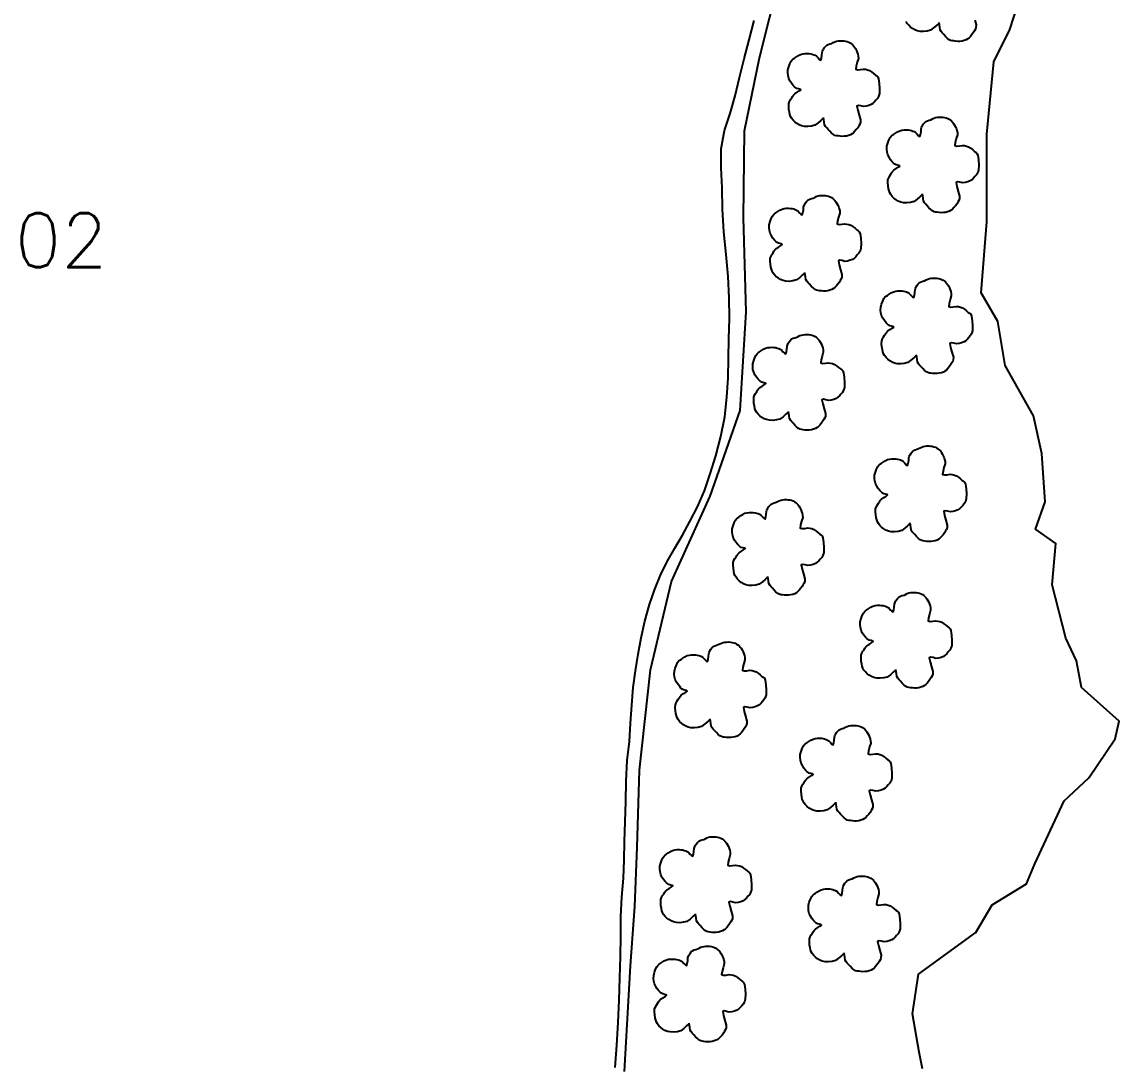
# Model space of a CAD drawing. Extents: x 744412 to 747562, y 7826855 to 7831310.
# Drawn here: x 746045.8 to 746442.3, y 7829322.8 to 7829699.2 of the extents above; entities that cross this region are included whole.
import ezdxf

# ---------------------------------------------------------------- set-up
doc = ezdxf.new("R2010")
doc.units = 0
doc.header["$MEASUREMENT"] = 0
doc.linetypes.add('CONTINUO', pattern=[0])
for name, color, linetype in [('0114001002', 1, 'Continuous'), ('0114001002002', 5, 'Continuous'), ('CÓRREGO', 5, 'Continuous'), ('TXT_NUMERO_TALHOES', 7, 'Continuous')]:
    doc.layers.add(name, color=color, linetype=linetype)
doc.layers.add('VEGETAÇÃO', color=3, linetype='Continuous', lineweight=25)
doc.styles.add('Simplex', font='simplex.shx')

msp = doc.modelspace()

# ---------------------------------------------------------------- linework, layer by layer
at = {"layer": '0114001002'}
msp.add_lwpolyline([(746263.59, 7829320.15), (746265.74, 7829358.31), (746267.3, 7829379.68), (746268.07, 7829401.1), (746268.93, 7829428.94), (746272.95, 7829465.21), (746280.51, 7829497.15), (746294.48, 7829527.93), (746305.4, 7829558.95), (746307.56, 7829594.56), (746306.52, 7829628.49), (746306.94, 7829659.86), (746312.36, 7829686.23), (746319.67, 7829715.5)], dxfattribs=at)
at = {"layer": '0114001002002'}
msp.add_lwpolyline([(746260.18, 7829321.51), (746260.76, 7829329.65), (746261.23, 7829337.81), (746261.65, 7829345.93), (746261.92, 7829353.91), (746262.12, 7829361.62), (746262.17, 7829369.02), (746262.19, 7829376.13), (746262.6, 7829383.14), (746263.15, 7829389.94), (746263.44, 7829396.5), (746263.59, 7829403.2), (746263.81, 7829410.27), (746264.07, 7829417.6), (746264.2, 7829425.04), (746264.52, 7829432.4), (746265.31, 7829439.35), (746265.75, 7829445.96), (746266.15, 7829452.49), (746266.65, 7829458.84), (746267.53, 7829464.87), (746268.45, 7829470.82), (746269.58, 7829476.8), (746270.92, 7829482.83), (746272.55, 7829488.8), (746274.49, 7829494.34), (746276.62, 7829499.41), (746279.01, 7829504.33), (746281.7, 7829509.21), (746284.48, 7829513.85), (746287.2, 7829518.75), (746289.96, 7829524.1), (746292.41, 7829529.89), (746294.5, 7829535.97), (746296.6, 7829542.49), (746298.41, 7829549.52), (746299.78, 7829556.63), (746300.56, 7829563.69), (746300.99, 7829570.73), (746301.12, 7829577.73), (746301.28, 7829584.81), (746301.45, 7829592.08), (746301.36, 7829599.59), (746301.02, 7829607.33), (746300.32, 7829615.24), (746299.5, 7829623.49), (746299.02, 7829631.62), (746298.85, 7829639.32), (746298.5, 7829646.53), (746298.53, 7829653.39), (746299.67, 7829659.98), (746301.77, 7829666.18), (746303.54, 7829672.52), (746305.1, 7829679.16), (746306.76, 7829685.95), (746308.65, 7829692.8), (746310.41, 7829699.74)], dxfattribs=at)
at = {"layer": 'CÓRREGO', "color": 5}
msp.add_lwpolyline([(746371.28, 7829321.12), (746370.02, 7829327.14), (746367.59, 7829340.98), (746369.77, 7829355.29), (746390.53, 7829370.36), (746396.47, 7829380.33), (746408.82, 7829387.88), (746411.83, 7829395.16), (746422.46, 7829417.85), (746431.32, 7829426.15), (746440.87, 7829440.26), (746442.3, 7829446.67), (746428.77, 7829458.83), (746426.95, 7829468.48), (746423.07, 7829476.6), (746418.09, 7829495.86), (746419.43, 7829510.85), (746412.12, 7829515.97), (746415.55, 7829525.86), (746414.45, 7829543.35), (746411.41, 7829556.93), (746401.1, 7829575.09), (746398.47, 7829591.04), (746392.49, 7829601.36), (746394.5, 7829627.02), (746394.56, 7829658.77), (746397.1, 7829684.79), (746402.86, 7829696.49), (746406.94, 7829709.24)], dxfattribs=at)
at = {"layer": 'VEGETAÇÃO', "color": 94, "linetype": 'CONTINUO'}
for points in [[(746377.15, 7829698.74), (746376.29, 7829697.96), (746375.28, 7829697.07), (746374.16, 7829696.24), (746372.89, 7829695.89), (746371.61, 7829695.75), (746370.37, 7829695.8), (746369.36, 7829696.02), (746368.47, 7829696.37), (746367.67, 7829696.85), (746366.92, 7829697.41), (746366.28, 7829698.05), (746365.75, 7829698.73), (746365.39, 7829699.38)], [(746390.13, 7829699.93), (746390.62, 7829698.19), (746390.58, 7829697.3), (746390.37, 7829696.63), (746390.03, 7829696.07), (746389.61, 7829695.35), (746389.13, 7829694.67), (746388.6, 7829694.04), (746388.11, 7829693.54), (746387.59, 7829693.12), (746387.01, 7829692.78), (746386.3, 7829692.52), (746385.54, 7829692.34), (746384.76, 7829692.23), (746383.99, 7829692.22), (746383.24, 7829692.27), (746382.53, 7829692.37), (746381.95, 7829692.43), (746381.4, 7829692.58), (746380.86, 7829692.84), (746380.2, 7829693.39), (746379.55, 7829694.04), (746378.94, 7829694.72), (746378.42, 7829695.26), (746377.99, 7829695.81), (746377.64, 7829696.42), (746377.5, 7829697.35), (746377.39, 7829698.25), (746377.24, 7829699)], [(746335.36, 7829664.45), (746334.5, 7829663.67), (746333.5, 7829662.78), (746332.38, 7829661.95), (746331.11, 7829661.6), (746329.82, 7829661.46), (746328.58, 7829661.51), (746327.58, 7829661.72), (746326.68, 7829662.08), (746325.88, 7829662.56), (746325.14, 7829663.12), (746324.5, 7829663.75), (746323.96, 7829664.44), (746323.6, 7829665.09), (746323.35, 7829665.8), (746323.17, 7829666.6), (746323, 7829667.66), (746322.92, 7829668.75), (746322.96, 7829669.79), (746323.22, 7829670.56), (746323.58, 7829671.22), (746323.99, 7829671.8), (746324.3, 7829672.33), (746324.65, 7829672.82), (746325.08, 7829673.29), (746325.92, 7829673.83), (746326.7, 7829674.34), (746327.27, 7829674.77), (746327.02, 7829674.95), (746326.51, 7829675.07), (746325.88, 7829675.21), (746325.43, 7829675.48), (746324.98, 7829675.85), (746324.51, 7829676.34), (746323.92, 7829677.08), (746323.36, 7829677.94), (746322.9, 7829678.88), (746322.65, 7829679.85), (746322.55, 7829680.87), (746322.6, 7829681.91), (746322.9, 7829683.05), (746323.3, 7829684.12), (746323.77, 7829685.05), (746324.12, 7829685.54), (746324.52, 7829685.89), (746324.99, 7829686.18), (746325.66, 7829686.67), (746326.42, 7829687.14), (746327.22, 7829687.54), (746328.01, 7829687.74), (746328.8, 7829687.84), (746329.56, 7829687.86), (746330.23, 7829687.82), (746330.85, 7829687.73), (746331.42, 7829687.59), (746331.93, 7829687.42), (746332.42, 7829687.2), (746332.9, 7829686.91), (746333.49, 7829686.26), (746334.05, 7829685.72), (746334.52, 7829685.46), (746334.76, 7829686.2), (746334.91, 7829687.2), (746335.01, 7829688.22), (746335.11, 7829688.67), (746335.24, 7829689.01), (746335.42, 7829689.33), (746335.75, 7829689.85), (746336.15, 7829690.38), (746336.63, 7829690.86), (746337.2, 7829691.13), (746337.81, 7829691.34), (746338.43, 7829691.52), (746339.01, 7829691.8), (746339.6, 7829692.07), (746340.19, 7829692.3), (746340.84, 7829692.42), (746341.51, 7829692.48), (746342.17, 7829692.48), (746342.82, 7829692.45), (746343.44, 7829692.36), (746344.04, 7829692.21), (746344.59, 7829692), (746345.1, 7829691.73), (746345.56, 7829691.41), (746345.97, 7829691.07), (746346.34, 7829690.66), (746346.69, 7829690.19), (746347.06, 7829689.6), (746347.39, 7829688.94), (746347.68, 7829688.24), (746347.91, 7829687.61), (746348.05, 7829686.91), (746348.07, 7829686.07), (746347.67, 7829684.69), (746347.31, 7829683.33), (746347.17, 7829682.2), (746347.87, 7829682), (746348.82, 7829682.07), (746349.88, 7829682.24), (746350.66, 7829682.16), (746351.4, 7829681.98), (746352.12, 7829681.7), (746352.88, 7829681.2), (746353.59, 7829680.62), (746354.23, 7829680.03), (746354.72, 7829679.76), (746355.11, 7829679.37), (746355.41, 7829678.69), (746355.64, 7829677.02), (746355.76, 7829675.15), (746355.72, 7829673.36), (746355.41, 7829672.35), (746354.96, 7829671.58), (746354.42, 7829670.98), (746353.91, 7829670.36), (746353.34, 7829669.83), (746352.68, 7829669.39), (746351.82, 7829669.05), (746350.89, 7829668.8), (746349.95, 7829668.66), (746348.95, 7829668.93), (746348.11, 7829669.08), (746347.56, 7829668.87), (746347.85, 7829667.39), (746348.34, 7829665.63), (746348.84, 7829663.9), (746348.8, 7829663.01), (746348.59, 7829662.34), (746348.25, 7829661.78), (746347.83, 7829661.06), (746347.34, 7829660.38), (746346.81, 7829659.75), (746346.33, 7829659.25), (746345.8, 7829658.83), (746345.23, 7829658.49), (746344.52, 7829658.23), (746343.76, 7829658.05), (746342.98, 7829657.94), (746342.21, 7829657.92), (746341.46, 7829657.97), (746340.75, 7829658.07), (746340.17, 7829658.14), (746339.62, 7829658.29), (746339.07, 7829658.55), (746338.42, 7829659.1), (746337.77, 7829659.75), (746337.16, 7829660.43), (746336.64, 7829660.97), (746336.2, 7829661.52), (746335.85, 7829662.13), (746335.71, 7829663.06), (746335.61, 7829663.96), (746335.45, 7829664.71)], [(746371.18, 7829636.87), (746370.32, 7829636.09), (746369.31, 7829635.19), (746368.19, 7829634.36), (746366.92, 7829634.02), (746365.64, 7829633.88), (746364.4, 7829633.92), (746363.39, 7829634.14), (746362.5, 7829634.5), (746361.7, 7829634.98), (746360.95, 7829635.54), (746360.31, 7829636.17), (746359.78, 7829636.86), (746359.42, 7829637.51), (746359.16, 7829638.22), (746358.99, 7829639.02), (746358.82, 7829640.07), (746358.74, 7829641.16), (746358.77, 7829642.2), (746359.04, 7829642.97), (746359.4, 7829643.64), (746359.81, 7829644.22), (746360.11, 7829644.75), (746360.46, 7829645.24), (746360.9, 7829645.71), (746361.73, 7829646.25), (746362.52, 7829646.76), (746363.08, 7829647.19), (746362.84, 7829647.36), (746362.33, 7829647.49), (746361.69, 7829647.63), (746361.25, 7829647.89), (746360.79, 7829648.26), (746360.32, 7829648.76), (746359.74, 7829649.5), (746359.18, 7829650.35), (746358.71, 7829651.3), (746358.46, 7829652.27), (746358.36, 7829653.28), (746358.42, 7829654.32), (746358.71, 7829655.46), (746359.12, 7829656.54), (746359.58, 7829657.47), (746359.94, 7829657.96), (746360.33, 7829658.31), (746360.8, 7829658.6), (746361.48, 7829659.09), (746362.23, 7829659.56), (746363.03, 7829659.96), (746363.83, 7829660.16), (746364.61, 7829660.26), (746365.37, 7829660.27), (746366.04, 7829660.24), (746366.66, 7829660.15), (746367.24, 7829660.01), (746367.75, 7829659.84), (746368.24, 7829659.62), (746368.72, 7829659.32), (746369.31, 7829658.68), (746369.86, 7829658.14), (746370.34, 7829657.88), (746370.57, 7829658.62), (746370.72, 7829659.61), (746370.82, 7829660.64), (746370.93, 7829661.09), (746371.05, 7829661.43), (746371.24, 7829661.74), (746371.56, 7829662.27), (746371.97, 7829662.8), (746372.45, 7829663.28), (746373.01, 7829663.55), (746373.62, 7829663.75), (746374.25, 7829663.94), (746374.83, 7829664.22), (746375.41, 7829664.49), (746376.01, 7829664.72), (746376.66, 7829664.84), (746377.32, 7829664.9), (746377.99, 7829664.9), (746378.63, 7829664.86), (746379.26, 7829664.78), (746379.86, 7829664.63), (746380.4, 7829664.42), (746380.91, 7829664.15), (746381.38, 7829663.83), (746381.78, 7829663.48), (746382.16, 7829663.08), (746382.51, 7829662.61), (746382.87, 7829662.02), (746383.21, 7829661.36), (746383.49, 7829660.66), (746383.72, 7829660.03), (746383.86, 7829659.33), (746383.88, 7829658.49), (746383.48, 7829657.11), (746383.12, 7829655.75), (746382.98, 7829654.62), (746383.69, 7829654.42), (746384.64, 7829654.49), (746385.69, 7829654.66), (746386.48, 7829654.57), (746387.22, 7829654.4), (746387.94, 7829654.12), (746388.69, 7829653.62), (746389.41, 7829653.04), (746390.05, 7829652.45), (746390.54, 7829652.18), (746390.93, 7829651.78), (746391.22, 7829651.11), (746391.46, 7829649.43), (746391.58, 7829647.57), (746391.54, 7829645.78), (746391.22, 7829644.77), (746390.77, 7829644), (746390.23, 7829643.4), (746389.73, 7829642.78), (746389.16, 7829642.25), (746388.5, 7829641.81), (746387.63, 7829641.47), (746386.7, 7829641.22), (746385.77, 7829641.08), (746384.77, 7829641.35), (746383.93, 7829641.49), (746383.37, 7829641.29), (746383.66, 7829639.81), (746384.16, 7829638.05), (746384.65, 7829636.31), (746384.61, 7829635.43), (746384.4, 7829634.75), (746384.06, 7829634.19), (746383.64, 7829633.48), (746383.16, 7829632.79), (746382.63, 7829632.17), (746382.14, 7829631.67), (746381.62, 7829631.25), (746381.04, 7829630.91), (746380.33, 7829630.65), (746379.58, 7829630.46), (746378.79, 7829630.36), (746378.02, 7829630.34), (746377.27, 7829630.39), (746376.56, 7829630.49), (746375.98, 7829630.56), (746375.43, 7829630.7), (746374.89, 7829630.97), (746374.24, 7829631.52), (746373.59, 7829632.16), (746372.97, 7829632.85), (746372.46, 7829633.38), (746372.02, 7829633.94), (746371.67, 7829634.55), (746371.53, 7829635.48), (746371.42, 7829636.38), (746371.27, 7829637.12)], [(746328.65, 7829608.54), (746327.79, 7829607.76), (746326.78, 7829606.87), (746325.66, 7829606.04), (746324.39, 7829605.69), (746323.11, 7829605.55), (746321.87, 7829605.6), (746320.86, 7829605.81), (746319.97, 7829606.17), (746319.17, 7829606.65), (746318.42, 7829607.21), (746317.78, 7829607.84), (746317.25, 7829608.53), (746316.89, 7829609.18), (746316.63, 7829609.89), (746316.46, 7829610.69), (746316.29, 7829611.75), (746316.21, 7829612.84), (746316.24, 7829613.88), (746316.51, 7829614.65), (746316.87, 7829615.31), (746317.28, 7829615.89), (746317.58, 7829616.42), (746317.93, 7829616.91), (746318.37, 7829617.38), (746319.2, 7829617.92), (746319.99, 7829618.43), (746320.55, 7829618.86), (746320.31, 7829619.04), (746319.8, 7829619.16), (746319.16, 7829619.3), (746318.72, 7829619.57), (746318.26, 7829619.94), (746317.79, 7829620.43), (746317.2, 7829621.17), (746316.65, 7829622.03), (746316.18, 7829622.97), (746315.93, 7829623.94), (746315.83, 7829624.96), (746315.89, 7829626), (746316.18, 7829627.14), (746316.59, 7829628.21), (746317.05, 7829629.14), (746317.41, 7829629.63), (746317.8, 7829629.98), (746318.27, 7829630.27), (746318.95, 7829630.76), (746319.7, 7829631.23), (746320.5, 7829631.63), (746321.3, 7829631.83), (746322.08, 7829631.93), (746322.84, 7829631.95), (746323.51, 7829631.91), (746324.13, 7829631.82), (746324.71, 7829631.68), (746325.22, 7829631.51), (746325.7, 7829631.29), (746326.19, 7829631), (746326.77, 7829630.35), (746327.33, 7829629.81), (746327.81, 7829629.55), (746328.04, 7829630.29), (746328.19, 7829631.29), (746328.29, 7829632.31), (746328.4, 7829632.76), (746328.52, 7829633.1), (746328.71, 7829633.42), (746329.03, 7829633.94), (746329.44, 7829634.47), (746329.92, 7829634.95), (746330.48, 7829635.22), (746331.09, 7829635.43), (746331.72, 7829635.61), (746332.3, 7829635.89), (746332.88, 7829636.16), (746333.48, 7829636.39), (746334.13, 7829636.51), (746334.79, 7829636.57), (746335.46, 7829636.57), (746336.1, 7829636.54), (746336.73, 7829636.45), (746337.33, 7829636.3), (746337.87, 7829636.09), (746338.38, 7829635.82), (746338.85, 7829635.5), (746339.25, 7829635.16), (746339.63, 7829634.75), (746339.98, 7829634.28), (746340.34, 7829633.69), (746340.68, 7829633.03), (746340.96, 7829632.33), (746341.19, 7829631.7), (746341.33, 7829631), (746341.35, 7829630.16), (746340.95, 7829628.78), (746340.59, 7829627.42), (746340.45, 7829626.29), (746341.16, 7829626.09), (746342.11, 7829626.16), (746343.16, 7829626.33), (746343.94, 7829626.25), (746344.69, 7829626.07), (746345.4, 7829625.79), (746346.16, 7829625.29), (746346.88, 7829624.71), (746347.52, 7829624.12), (746348.01, 7829623.85), (746348.4, 7829623.46), (746348.69, 7829622.78), (746348.93, 7829621.11), (746349.04, 7829619.24), (746349.01, 7829617.45), (746348.69, 7829616.44), (746348.24, 7829615.67), (746347.7, 7829615.07), (746347.2, 7829614.45), (746346.63, 7829613.92), (746345.97, 7829613.48), (746345.1, 7829613.14), (746344.17, 7829612.89), (746343.24, 7829612.75), (746342.24, 7829613.02), (746341.4, 7829613.17), (746340.84, 7829612.96), (746341.13, 7829611.48), (746341.63, 7829609.72), (746342.12, 7829607.99), (746342.08, 7829607.1), (746341.87, 7829606.43), (746341.53, 7829605.87), (746341.11, 7829605.15), (746340.63, 7829604.47), (746340.1, 7829603.84), (746339.61, 7829603.34), (746339.09, 7829602.92), (746338.51, 7829602.58), (746337.8, 7829602.32), (746337.04, 7829602.14), (746336.26, 7829602.03), (746335.49, 7829602.01), (746334.74, 7829602.06), (746334.03, 7829602.16), (746333.45, 7829602.23), (746332.9, 7829602.38), (746332.36, 7829602.64), (746331.7, 7829603.19), (746331.05, 7829603.84), (746330.44, 7829604.52), (746329.92, 7829605.06), (746329.49, 7829605.61), (746329.14, 7829606.22), (746329, 7829607.15), (746328.89, 7829608.05), (746328.74, 7829608.8)], [(746368.94, 7829578.72), (746368.08, 7829577.94), (746367.07, 7829577.05), (746365.95, 7829576.22), (746364.69, 7829575.87), (746363.4, 7829575.73), (746362.16, 7829575.78), (746361.15, 7829576), (746360.26, 7829576.35), (746359.46, 7829576.83), (746358.72, 7829577.39), (746358.07, 7829578.03), (746357.54, 7829578.71), (746357.18, 7829579.36), (746356.92, 7829580.07), (746356.75, 7829580.87), (746356.58, 7829581.93), (746356.5, 7829583.02), (746356.54, 7829584.06), (746356.8, 7829584.83), (746357.16, 7829585.49), (746357.57, 7829586.07), (746357.88, 7829586.6), (746358.23, 7829587.09), (746358.66, 7829587.56), (746359.5, 7829588.1), (746360.28, 7829588.61), (746360.84, 7829589.04), (746360.6, 7829589.22), (746360.09, 7829589.34), (746359.45, 7829589.48), (746359.01, 7829589.75), (746358.55, 7829590.12), (746358.08, 7829590.61), (746357.5, 7829591.35), (746356.94, 7829592.21), (746356.47, 7829593.15), (746356.22, 7829594.13), (746356.12, 7829595.14), (746356.18, 7829596.18), (746356.48, 7829597.32), (746356.88, 7829598.39), (746357.34, 7829599.32), (746357.7, 7829599.81), (746358.09, 7829600.16), (746358.57, 7829600.45), (746359.24, 7829600.94), (746359.99, 7829601.41), (746360.79, 7829601.81), (746361.59, 7829602.01), (746362.38, 7829602.11), (746363.13, 7829602.13), (746363.8, 7829602.09), (746364.43, 7829602), (746365, 7829601.86), (746365.51, 7829601.7), (746366, 7829601.47), (746366.48, 7829601.18), (746367.07, 7829600.53), (746367.62, 7829599.99), (746368.1, 7829599.73), (746368.34, 7829600.47), (746368.48, 7829601.47), (746368.59, 7829602.49), (746368.69, 7829602.94), (746368.82, 7829603.29), (746369, 7829603.6), (746369.32, 7829604.13), (746369.73, 7829604.65), (746370.21, 7829605.13), (746370.78, 7829605.4), (746371.38, 7829605.61), (746372.01, 7829605.79), (746372.59, 7829606.07), (746373.17, 7829606.34), (746373.77, 7829606.57), (746374.42, 7829606.69), (746375.08, 7829606.75), (746375.75, 7829606.75), (746376.39, 7829606.72), (746377.02, 7829606.63), (746377.62, 7829606.49), (746378.17, 7829606.27), (746378.67, 7829606), (746379.14, 7829605.68), (746379.55, 7829605.34), (746379.92, 7829604.94), (746380.27, 7829604.46), (746380.63, 7829603.87), (746380.97, 7829603.21), (746381.26, 7829602.51), (746381.48, 7829601.89), (746381.62, 7829601.18), (746381.64, 7829600.34), (746381.24, 7829598.96), (746380.88, 7829597.6), (746380.74, 7829596.47), (746381.45, 7829596.27), (746382.4, 7829596.34), (746383.45, 7829596.51), (746384.24, 7829596.43), (746384.98, 7829596.25), (746385.7, 7829595.98), (746386.46, 7829595.47), (746387.17, 7829594.89), (746387.81, 7829594.3), (746388.3, 7829594.03), (746388.69, 7829593.64), (746388.98, 7829592.96), (746389.22, 7829591.29), (746389.34, 7829589.43), (746389.3, 7829587.63), (746388.99, 7829586.62), (746388.54, 7829585.85), (746387.99, 7829585.25), (746387.49, 7829584.63), (746386.92, 7829584.1), (746386.26, 7829583.66), (746385.39, 7829583.32), (746384.47, 7829583.07), (746383.53, 7829582.93), (746382.53, 7829583.2), (746381.69, 7829583.35), (746381.13, 7829583.14), (746381.42, 7829581.66), (746381.92, 7829579.91), (746382.41, 7829578.17), (746382.37, 7829577.28), (746382.17, 7829576.61), (746381.83, 7829576.05), (746381.41, 7829575.33), (746380.92, 7829574.65), (746380.39, 7829574.02), (746379.9, 7829573.52), (746379.38, 7829573.1), (746378.81, 7829572.76), (746378.1, 7829572.5), (746377.34, 7829572.32), (746376.55, 7829572.21), (746375.78, 7829572.2), (746375.03, 7829572.25), (746374.32, 7829572.34), (746373.74, 7829572.41), (746373.2, 7829572.56), (746372.65, 7829572.82), (746372, 7829573.37), (746371.35, 7829574.02), (746370.73, 7829574.7), (746370.22, 7829575.24), (746369.78, 7829575.79), (746369.43, 7829576.4), (746369.29, 7829577.33), (746369.18, 7829578.23), (746369.03, 7829578.98)], [(746322.7, 7829558.31), (746321.84, 7829557.53), (746320.84, 7829556.64), (746319.72, 7829555.81), (746318.45, 7829555.46), (746317.16, 7829555.32), (746315.93, 7829555.37), (746314.92, 7829555.58), (746314.02, 7829555.94), (746313.22, 7829556.42), (746312.48, 7829556.98), (746311.84, 7829557.61), (746311.31, 7829558.3), (746310.95, 7829558.95), (746310.69, 7829559.66), (746310.52, 7829560.46), (746310.35, 7829561.52), (746310.27, 7829562.61), (746310.3, 7829563.65), (746310.57, 7829564.42), (746310.93, 7829565.08), (746311.34, 7829565.66), (746311.64, 7829566.19), (746311.99, 7829566.68), (746312.43, 7829567.15), (746313.26, 7829567.69), (746314.05, 7829568.2), (746314.61, 7829568.63), (746314.36, 7829568.81), (746313.86, 7829568.93), (746313.22, 7829569.07), (746312.77, 7829569.34), (746312.32, 7829569.71), (746311.85, 7829570.2), (746311.26, 7829570.94), (746310.71, 7829571.8), (746310.24, 7829572.74), (746309.99, 7829573.71), (746309.89, 7829574.73), (746309.95, 7829575.77), (746310.24, 7829576.91), (746310.65, 7829577.98), (746311.11, 7829578.91), (746311.46, 7829579.4), (746311.86, 7829579.75), (746312.33, 7829580.04), (746313.01, 7829580.53), (746313.76, 7829581), (746314.56, 7829581.4), (746315.35, 7829581.6), (746316.14, 7829581.7), (746316.9, 7829581.72), (746317.57, 7829581.68), (746318.19, 7829581.59), (746318.77, 7829581.45), (746319.28, 7829581.29), (746319.76, 7829581.06), (746320.24, 7829580.77), (746320.83, 7829580.12), (746321.39, 7829579.58), (746321.87, 7829579.32), (746322.1, 7829580.06), (746322.25, 7829581.06), (746322.35, 7829582.08), (746322.45, 7829582.53), (746322.58, 7829582.87), (746322.76, 7829583.19), (746323.09, 7829583.71), (746323.5, 7829584.24), (746323.97, 7829584.72), (746324.54, 7829584.99), (746325.15, 7829585.2), (746325.78, 7829585.38), (746326.35, 7829585.66), (746326.94, 7829585.93), (746327.54, 7829586.16), (746328.19, 7829586.28), (746328.85, 7829586.34), (746329.51, 7829586.34), (746330.16, 7829586.31), (746330.79, 7829586.22), (746331.38, 7829586.08), (746331.93, 7829585.86), (746332.44, 7829585.59), (746332.9, 7829585.27), (746333.31, 7829584.93), (746333.68, 7829584.52), (746334.03, 7829584.05), (746334.4, 7829583.46), (746334.74, 7829582.8), (746335.02, 7829582.1), (746335.25, 7829581.47), (746335.39, 7829580.77), (746335.41, 7829579.93), (746335.01, 7829578.55), (746334.65, 7829577.19), (746334.51, 7829576.06), (746335.21, 7829575.86), (746336.17, 7829575.93), (746337.22, 7829576.1), (746338, 7829576.02), (746338.75, 7829575.84), (746339.46, 7829575.56), (746340.22, 7829575.06), (746340.94, 7829574.48), (746341.58, 7829573.89), (746342.07, 7829573.62), (746342.46, 7829573.23), (746342.75, 7829572.55), (746342.99, 7829570.88), (746343.1, 7829569.01), (746343.07, 7829567.22), (746342.75, 7829566.21), (746342.3, 7829565.44), (746341.76, 7829564.84), (746341.26, 7829564.22), (746340.69, 7829563.69), (746340.02, 7829563.25), (746339.16, 7829562.91), (746338.23, 7829562.66), (746337.29, 7829562.52), (746336.29, 7829562.79), (746335.45, 7829562.94), (746334.9, 7829562.73), (746335.19, 7829561.25), (746335.69, 7829559.5), (746336.18, 7829557.76), (746336.14, 7829556.87), (746335.93, 7829556.2), (746335.59, 7829555.64), (746335.17, 7829554.92), (746334.68, 7829554.24), (746334.15, 7829553.61), (746333.67, 7829553.11), (746333.15, 7829552.69), (746332.57, 7829552.35), (746331.86, 7829552.09), (746331.1, 7829551.91), (746330.32, 7829551.8), (746329.55, 7829551.78), (746328.8, 7829551.83), (746328.09, 7829551.93), (746327.51, 7829552), (746326.96, 7829552.15), (746326.42, 7829552.41), (746325.76, 7829552.96), (746325.11, 7829553.61), (746324.5, 7829554.29), (746323.98, 7829554.83), (746323.54, 7829555.38), (746323.2, 7829555.99), (746323.06, 7829556.92), (746322.95, 7829557.82), (746322.8, 7829558.57)], [(746366.73, 7829518.06), (746365.87, 7829517.27), (746364.86, 7829516.38), (746363.74, 7829515.55), (746362.47, 7829515.2), (746361.19, 7829515.06), (746359.95, 7829515.11), (746358.94, 7829515.33), (746358.05, 7829515.69), (746357.25, 7829516.16), (746356.5, 7829516.73), (746355.86, 7829517.36), (746355.33, 7829518.05), (746354.97, 7829518.7), (746354.71, 7829519.41), (746354.54, 7829520.2), (746354.37, 7829521.26), (746354.29, 7829522.35), (746354.32, 7829523.39), (746354.59, 7829524.16), (746354.95, 7829524.82), (746355.36, 7829525.4), (746355.66, 7829525.93), (746356.01, 7829526.42), (746356.45, 7829526.89), (746357.28, 7829527.44), (746358.07, 7829527.94), (746358.63, 7829528.37), (746358.39, 7829528.55), (746357.88, 7829528.68), (746357.24, 7829528.82), (746356.8, 7829529.08), (746356.34, 7829529.45), (746355.87, 7829529.95), (746355.29, 7829530.68), (746354.73, 7829531.54), (746354.26, 7829532.49), (746354.01, 7829533.46), (746353.91, 7829534.47), (746353.97, 7829535.51), (746354.27, 7829536.65), (746354.67, 7829537.73), (746355.13, 7829538.66), (746355.49, 7829539.15), (746355.88, 7829539.5), (746356.35, 7829539.79), (746357.03, 7829540.28), (746357.78, 7829540.75), (746358.58, 7829541.15), (746359.38, 7829541.35), (746360.16, 7829541.44), (746360.92, 7829541.46), (746361.59, 7829541.43), (746362.21, 7829541.34), (746362.79, 7829541.19), (746363.3, 7829541.03), (746363.79, 7829540.81), (746364.27, 7829540.51), (746364.86, 7829539.87), (746365.41, 7829539.32), (746365.89, 7829539.06), (746366.12, 7829539.81), (746366.27, 7829540.8), (746366.37, 7829541.83), (746366.48, 7829542.28), (746366.6, 7829542.62), (746366.79, 7829542.93), (746367.11, 7829543.46), (746367.52, 7829543.99), (746368, 7829544.46), (746368.56, 7829544.73), (746369.17, 7829544.94), (746369.8, 7829545.13), (746370.38, 7829545.41), (746370.96, 7829545.68), (746371.56, 7829545.91), (746372.21, 7829546.03), (746372.87, 7829546.08), (746373.54, 7829546.09), (746374.18, 7829546.05), (746374.81, 7829545.96), (746375.41, 7829545.82), (746375.95, 7829545.61), (746376.46, 7829545.34), (746376.93, 7829545.02), (746377.33, 7829544.67), (746377.71, 7829544.27), (746378.06, 7829543.8), (746378.42, 7829543.2), (746378.76, 7829542.55), (746379.04, 7829541.85), (746379.27, 7829541.22), (746379.41, 7829540.51), (746379.43, 7829539.67), (746379.03, 7829538.3), (746378.67, 7829536.94), (746378.53, 7829535.81), (746379.24, 7829535.61), (746380.19, 7829535.68), (746381.24, 7829535.85), (746382.03, 7829535.76), (746382.77, 7829535.59), (746383.49, 7829535.31), (746384.24, 7829534.8), (746384.96, 7829534.23), (746385.6, 7829533.63), (746386.09, 7829533.36), (746386.48, 7829532.97), (746386.77, 7829532.3), (746387.01, 7829530.62), (746387.13, 7829528.76), (746387.09, 7829526.97), (746386.77, 7829525.95), (746386.32, 7829525.18), (746385.78, 7829524.58), (746385.28, 7829523.96), (746384.71, 7829523.43), (746384.05, 7829523), (746383.18, 7829522.65), (746382.26, 7829522.41), (746381.32, 7829522.27), (746380.32, 7829522.53), (746379.48, 7829522.68), (746378.92, 7829522.48), (746379.21, 7829521), (746379.71, 7829519.24), (746380.2, 7829517.5), (746380.16, 7829516.61), (746379.95, 7829515.94), (746379.61, 7829515.38), (746379.2, 7829514.66), (746378.71, 7829513.98), (746378.18, 7829513.36), (746377.69, 7829512.86), (746377.17, 7829512.44), (746376.59, 7829512.1), (746375.88, 7829511.83), (746375.13, 7829511.65), (746374.34, 7829511.54), (746373.57, 7829511.53), (746372.82, 7829511.58), (746372.11, 7829511.68), (746371.53, 7829511.75), (746370.99, 7829511.89), (746370.44, 7829512.15), (746369.79, 7829512.7), (746369.14, 7829513.35), (746368.52, 7829514.04), (746368.01, 7829514.57), (746367.57, 7829515.12), (746367.22, 7829515.74), (746367.08, 7829516.67), (746366.97, 7829517.57), (746366.82, 7829518.31)], [(746315.24, 7829498.67), (746314.38, 7829497.89), (746313.38, 7829497), (746312.26, 7829496.17), (746310.99, 7829495.82), (746309.7, 7829495.68), (746308.47, 7829495.73), (746307.46, 7829495.95), (746306.56, 7829496.31), (746305.76, 7829496.78), (746305.02, 7829497.34), (746304.38, 7829497.98), (746303.85, 7829498.66), (746303.48, 7829499.32), (746303.23, 7829500.03), (746303.05, 7829500.82), (746302.89, 7829501.88), (746302.81, 7829502.97), (746302.84, 7829504.01), (746303.1, 7829504.78), (746303.46, 7829505.44), (746303.87, 7829506.02), (746304.18, 7829506.55), (746304.53, 7829507.04), (746304.96, 7829507.51), (746305.8, 7829508.06), (746306.59, 7829508.56), (746307.15, 7829508.99), (746306.9, 7829509.17), (746306.4, 7829509.3), (746305.76, 7829509.43), (746305.31, 7829509.7), (746304.86, 7829510.07), (746304.39, 7829510.57), (746303.8, 7829511.3), (746303.24, 7829512.16), (746302.78, 7829513.1), (746302.53, 7829514.08), (746302.43, 7829515.09), (746302.49, 7829516.13), (746302.78, 7829517.27), (746303.19, 7829518.35), (746303.65, 7829519.28), (746304, 7829519.77), (746304.4, 7829520.11), (746304.87, 7829520.41), (746305.55, 7829520.9), (746306.3, 7829521.37), (746307.1, 7829521.77), (746307.89, 7829521.96), (746308.68, 7829522.06), (746309.44, 7829522.08), (746310.11, 7829522.05), (746310.73, 7829521.96), (746311.31, 7829521.81), (746311.82, 7829521.65), (746312.3, 7829521.42), (746312.78, 7829521.13), (746313.37, 7829520.49), (746313.93, 7829519.94), (746314.4, 7829519.68), (746314.64, 7829520.43), (746314.79, 7829521.42), (746314.89, 7829522.45), (746314.99, 7829522.89), (746315.12, 7829523.24), (746315.3, 7829523.55), (746315.63, 7829524.08), (746316.03, 7829524.6), (746316.51, 7829525.08), (746317.08, 7829525.35), (746317.69, 7829525.56), (746318.32, 7829525.74), (746318.89, 7829526.03), (746319.48, 7829526.29), (746320.07, 7829526.52), (746320.72, 7829526.64), (746321.39, 7829526.7), (746322.05, 7829526.7), (746322.7, 7829526.67), (746323.33, 7829526.58), (746323.92, 7829526.44), (746324.47, 7829526.22), (746324.98, 7829525.95), (746325.44, 7829525.63), (746325.85, 7829525.29), (746326.22, 7829524.89), (746326.57, 7829524.42), (746326.94, 7829523.82), (746327.27, 7829523.16), (746327.56, 7829522.46), (746327.79, 7829521.84), (746327.93, 7829521.13), (746327.95, 7829520.29), (746327.55, 7829518.91), (746327.19, 7829517.56), (746327.05, 7829516.42), (746327.75, 7829516.23), (746328.71, 7829516.3), (746329.76, 7829516.47), (746330.54, 7829516.38), (746331.28, 7829516.21), (746332, 7829515.93), (746332.76, 7829515.42), (746333.47, 7829514.85), (746334.11, 7829514.25), (746334.61, 7829513.98), (746334.99, 7829513.59), (746335.29, 7829512.91), (746335.53, 7829511.24), (746335.64, 7829509.38), (746335.6, 7829507.59), (746335.29, 7829506.57), (746334.84, 7829505.8), (746334.3, 7829505.2), (746333.8, 7829504.58), (746333.22, 7829504.05), (746332.56, 7829503.61), (746331.7, 7829503.27), (746330.77, 7829503.03), (746329.83, 7829502.88), (746328.83, 7829503.15), (746327.99, 7829503.3), (746327.44, 7829503.09), (746327.73, 7829501.62), (746328.22, 7829499.86), (746328.72, 7829498.12), (746328.68, 7829497.23), (746328.47, 7829496.56), (746328.13, 7829496), (746327.71, 7829495.28), (746327.22, 7829494.6), (746326.69, 7829493.98), (746326.21, 7829493.47), (746325.69, 7829493.05), (746325.11, 7829492.71), (746324.4, 7829492.45), (746323.64, 7829492.27), (746322.86, 7829492.16), (746322.09, 7829492.15), (746321.34, 7829492.2), (746320.63, 7829492.3), (746320.05, 7829492.36), (746319.5, 7829492.51), (746318.96, 7829492.77), (746318.3, 7829493.32), (746317.65, 7829493.97), (746317.04, 7829494.65), (746316.52, 7829495.19), (746316.08, 7829495.74), (746315.73, 7829496.35), (746315.6, 7829497.29), (746315.49, 7829498.19), (746315.33, 7829498.93)], [(746361.5, 7829465.13), (746360.64, 7829464.34), (746359.64, 7829463.45), (746358.52, 7829462.62), (746357.25, 7829462.27), (746355.96, 7829462.14), (746354.73, 7829462.18), (746353.72, 7829462.4), (746352.82, 7829462.76), (746352.02, 7829463.23), (746351.28, 7829463.8), (746350.64, 7829464.43), (746350.11, 7829465.12), (746349.75, 7829465.77), (746349.49, 7829466.48), (746349.32, 7829467.28), (746349.15, 7829468.33), (746349.07, 7829469.42), (746349.1, 7829470.46), (746349.37, 7829471.23), (746349.73, 7829471.9), (746350.14, 7829472.48), (746350.44, 7829473.01), (746350.79, 7829473.49), (746351.23, 7829473.96), (746352.06, 7829474.51), (746352.85, 7829475.02), (746353.41, 7829475.45), (746353.16, 7829475.62), (746352.66, 7829475.75), (746352.02, 7829475.89), (746351.57, 7829476.15), (746351.12, 7829476.52), (746350.65, 7829477.02), (746350.06, 7829477.76), (746349.51, 7829478.61), (746349.04, 7829479.56), (746348.79, 7829480.53), (746348.69, 7829481.54), (746348.75, 7829482.58), (746349.04, 7829483.72), (746349.45, 7829484.8), (746349.91, 7829485.73), (746350.26, 7829486.22), (746350.66, 7829486.57), (746351.13, 7829486.86), (746351.81, 7829487.35), (746352.56, 7829487.82), (746353.36, 7829488.22), (746354.15, 7829488.42), (746354.94, 7829488.52), (746355.7, 7829488.53), (746356.37, 7829488.5), (746356.99, 7829488.41), (746357.57, 7829488.27), (746358.08, 7829488.1), (746358.56, 7829487.88), (746359.04, 7829487.58), (746359.63, 7829486.94), (746360.19, 7829486.4), (746360.67, 7829486.14), (746360.9, 7829486.88), (746361.05, 7829487.87), (746361.15, 7829488.9), (746361.25, 7829489.35), (746361.38, 7829489.69), (746361.56, 7829490), (746361.89, 7829490.53), (746362.3, 7829491.06), (746362.77, 7829491.54), (746363.34, 7829491.8), (746363.95, 7829492.01), (746364.58, 7829492.2), (746365.15, 7829492.48), (746365.74, 7829492.75), (746366.34, 7829492.98), (746366.99, 7829493.1), (746367.65, 7829493.16), (746368.31, 7829493.16), (746368.96, 7829493.12), (746369.59, 7829493.04), (746370.18, 7829492.89), (746370.73, 7829492.68), (746371.24, 7829492.41), (746371.7, 7829492.09), (746372.11, 7829491.74), (746372.48, 7829491.34), (746372.83, 7829490.87), (746373.2, 7829490.27), (746373.54, 7829489.62), (746373.82, 7829488.92), (746374.05, 7829488.29), (746374.19, 7829487.59), (746374.21, 7829486.75), (746373.81, 7829485.37), (746373.45, 7829484.01), (746373.31, 7829482.88), (746374.01, 7829482.68), (746374.97, 7829482.75), (746376.02, 7829482.92), (746376.8, 7829482.83), (746377.55, 7829482.66), (746378.26, 7829482.38), (746379.02, 7829481.88), (746379.74, 7829481.3), (746380.38, 7829480.71), (746380.87, 7829480.44), (746381.26, 7829480.04), (746381.55, 7829479.37), (746381.79, 7829477.69), (746381.9, 7829475.83), (746381.87, 7829474.04), (746381.55, 7829473.02), (746381.1, 7829472.26), (746380.56, 7829471.66), (746380.06, 7829471.03), (746379.49, 7829470.5), (746378.82, 7829470.07), (746377.96, 7829469.72), (746377.03, 7829469.48), (746376.09, 7829469.34), (746375.09, 7829469.61), (746374.25, 7829469.75), (746373.7, 7829469.55), (746373.99, 7829468.07), (746374.49, 7829466.31), (746374.98, 7829464.57), (746374.94, 7829463.69), (746374.73, 7829463.01), (746374.39, 7829462.45), (746373.97, 7829461.74), (746373.48, 7829461.05), (746372.95, 7829460.43), (746372.47, 7829459.93), (746371.95, 7829459.51), (746371.37, 7829459.17), (746370.66, 7829458.91), (746369.9, 7829458.72), (746369.12, 7829458.62), (746368.35, 7829458.6), (746367.6, 7829458.65), (746366.89, 7829458.75), (746366.31, 7829458.82), (746365.76, 7829458.96), (746365.22, 7829459.23), (746364.56, 7829459.78), (746363.91, 7829460.42), (746363.3, 7829461.11), (746362.78, 7829461.64), (746362.34, 7829462.2), (746362, 7829462.81), (746361.86, 7829463.74), (746361.75, 7829464.64), (746361.6, 7829465.38)], [(746294.35, 7829447.24), (746293.49, 7829446.45), (746292.49, 7829445.56), (746291.37, 7829444.73), (746290.1, 7829444.38), (746288.81, 7829444.24), (746287.57, 7829444.29), (746286.57, 7829444.51), (746285.67, 7829444.87), (746284.87, 7829445.34), (746284.13, 7829445.91), (746283.48, 7829446.54), (746282.95, 7829447.23), (746282.59, 7829447.88), (746282.33, 7829448.59), (746282.16, 7829449.39), (746281.99, 7829450.44), (746281.91, 7829451.53), (746281.95, 7829452.57), (746282.21, 7829453.34), (746282.57, 7829454), (746282.98, 7829454.59), (746283.29, 7829455.11), (746283.64, 7829455.6), (746284.07, 7829456.07), (746284.91, 7829456.62), (746285.69, 7829457.13), (746286.25, 7829457.55), (746286.01, 7829457.73), (746285.5, 7829457.86), (746284.87, 7829458), (746284.42, 7829458.26), (746283.97, 7829458.63), (746283.5, 7829459.13), (746282.91, 7829459.86), (746282.35, 7829460.72), (746281.88, 7829461.67), (746281.63, 7829462.64), (746281.54, 7829463.65), (746281.59, 7829464.69), (746281.89, 7829465.83), (746282.29, 7829466.91), (746282.76, 7829467.84), (746283.11, 7829468.33), (746283.51, 7829468.68), (746283.98, 7829468.97), (746284.65, 7829469.46), (746285.41, 7829469.93), (746286.21, 7829470.33), (746287, 7829470.53), (746287.79, 7829470.63), (746288.54, 7829470.64), (746289.22, 7829470.61), (746289.84, 7829470.52), (746290.41, 7829470.37), (746290.92, 7829470.21), (746291.41, 7829469.99), (746291.89, 7829469.69), (746292.48, 7829469.05), (746293.03, 7829468.5), (746293.51, 7829468.24), (746293.75, 7829468.99), (746293.9, 7829469.98), (746294, 7829471.01), (746294.1, 7829471.46), (746294.23, 7829471.8), (746294.41, 7829472.11), (746294.74, 7829472.64), (746295.14, 7829473.17), (746295.62, 7829473.65), (746296.19, 7829473.91), (746296.8, 7829474.12), (746297.42, 7829474.31), (746298, 7829474.59), (746298.58, 7829474.86), (746299.18, 7829475.09), (746299.83, 7829475.21), (746300.5, 7829475.26), (746301.16, 7829475.27), (746301.81, 7829475.23), (746302.43, 7829475.14), (746303.03, 7829475), (746303.58, 7829474.79), (746304.08, 7829474.52), (746304.55, 7829474.2), (746304.96, 7829473.85), (746305.33, 7829473.45), (746305.68, 7829472.98), (746306.05, 7829472.38), (746306.38, 7829471.73), (746306.67, 7829471.03), (746306.9, 7829470.4), (746307.03, 7829469.69), (746307.05, 7829468.86), (746306.66, 7829467.48), (746306.3, 7829466.12), (746306.16, 7829464.99), (746306.86, 7829464.79), (746307.81, 7829464.86), (746308.87, 7829465.03), (746309.65, 7829464.94), (746310.39, 7829464.77), (746311.11, 7829464.49), (746311.87, 7829463.99), (746312.58, 7829463.41), (746313.22, 7829462.82), (746313.71, 7829462.54), (746314.1, 7829462.15), (746314.39, 7829461.48), (746314.63, 7829459.8), (746314.75, 7829457.94), (746314.71, 7829456.15), (746314.4, 7829455.13), (746313.95, 7829454.36), (746313.41, 7829453.76), (746312.9, 7829453.14), (746312.33, 7829452.61), (746311.67, 7829452.18), (746310.81, 7829451.83), (746309.88, 7829451.59), (746308.94, 7829451.45), (746307.94, 7829451.71), (746307.1, 7829451.86), (746306.54, 7829451.66), (746306.84, 7829450.18), (746307.33, 7829448.42), (746307.82, 7829446.68), (746307.79, 7829445.8), (746307.58, 7829445.12), (746307.24, 7829444.56), (746306.82, 7829443.84), (746306.33, 7829443.16), (746305.8, 7829442.54), (746305.31, 7829442.04), (746304.79, 7829441.62), (746304.22, 7829441.28), (746303.51, 7829441.02), (746302.75, 7829440.83), (746301.97, 7829440.72), (746301.19, 7829440.71), (746300.44, 7829440.76), (746299.74, 7829440.86), (746299.16, 7829440.93), (746298.61, 7829441.07), (746298.06, 7829441.33), (746297.41, 7829441.88), (746296.76, 7829442.53), (746296.15, 7829443.22), (746295.63, 7829443.75), (746295.19, 7829444.31), (746294.84, 7829444.92), (746294.7, 7829445.85), (746294.59, 7829446.75), (746294.44, 7829447.49)], [(746339.83, 7829417.11), (746338.97, 7829416.33), (746337.97, 7829415.44), (746336.85, 7829414.61), (746335.58, 7829414.26), (746334.29, 7829414.12), (746333.05, 7829414.17), (746332.05, 7829414.39), (746331.15, 7829414.74), (746330.35, 7829415.22), (746329.61, 7829415.78), (746328.96, 7829416.42), (746328.43, 7829417.1), (746328.07, 7829417.75), (746327.82, 7829418.47), (746327.64, 7829419.26), (746327.47, 7829420.32), (746327.39, 7829421.41), (746327.43, 7829422.45), (746327.69, 7829423.22), (746328.05, 7829423.88), (746328.46, 7829424.46), (746328.77, 7829424.99), (746329.12, 7829425.48), (746329.55, 7829425.95), (746330.39, 7829426.5), (746331.17, 7829427), (746331.74, 7829427.43), (746331.49, 7829427.61), (746330.98, 7829427.74), (746330.35, 7829427.87), (746329.9, 7829428.14), (746329.45, 7829428.51), (746328.98, 7829429.01), (746328.39, 7829429.74), (746327.83, 7829430.6), (746327.36, 7829431.54), (746327.11, 7829432.52), (746327.02, 7829433.53), (746327.07, 7829434.57), (746327.37, 7829435.71), (746327.77, 7829436.78), (746328.24, 7829437.72), (746328.59, 7829438.21), (746328.99, 7829438.55), (746329.46, 7829438.84), (746330.13, 7829439.34), (746330.89, 7829439.8), (746331.69, 7829440.21), (746332.48, 7829440.4), (746333.27, 7829440.5), (746334.02, 7829440.52), (746334.7, 7829440.49), (746335.32, 7829440.39), (746335.89, 7829440.25), (746336.4, 7829440.09), (746336.89, 7829439.86), (746337.37, 7829439.57), (746337.96, 7829438.93), (746338.51, 7829438.38), (746338.99, 7829438.12), (746339.23, 7829438.86), (746339.38, 7829439.86), (746339.48, 7829440.89), (746339.58, 7829441.33), (746339.71, 7829441.68), (746339.89, 7829441.99), (746340.22, 7829442.52), (746340.62, 7829443.04), (746341.1, 7829443.52), (746341.67, 7829443.79), (746342.28, 7829444), (746342.9, 7829444.18), (746343.48, 7829444.46), (746344.06, 7829444.73), (746344.66, 7829444.96), (746345.31, 7829445.08), (746345.98, 7829445.14), (746346.64, 7829445.14), (746347.29, 7829445.11), (746347.91, 7829445.02), (746348.51, 7829444.88), (746349.06, 7829444.66), (746349.57, 7829444.39), (746350.03, 7829444.07), (746350.44, 7829443.73), (746350.81, 7829443.33), (746351.16, 7829442.85), (746351.53, 7829442.26), (746351.86, 7829441.6), (746352.15, 7829440.9), (746352.38, 7829440.28), (746352.51, 7829439.57), (746352.53, 7829438.73), (746352.14, 7829437.35), (746351.78, 7829436), (746351.64, 7829434.86), (746352.34, 7829434.67), (746353.29, 7829434.73), (746354.35, 7829434.91), (746355.13, 7829434.82), (746355.87, 7829434.64), (746356.59, 7829434.37), (746357.35, 7829433.86), (746358.06, 7829433.29), (746358.7, 7829432.69), (746359.19, 7829432.42), (746359.58, 7829432.03), (746359.87, 7829431.35), (746360.11, 7829429.68), (746360.23, 7829427.82), (746360.19, 7829426.03), (746359.88, 7829425.01), (746359.43, 7829424.24), (746358.89, 7829423.64), (746358.38, 7829423.02), (746357.81, 7829422.49), (746357.15, 7829422.05), (746356.29, 7829421.71), (746355.36, 7829421.47), (746354.42, 7829421.32), (746353.42, 7829421.59), (746352.58, 7829421.74), (746352.03, 7829421.53), (746352.32, 7829420.05), (746352.81, 7829418.3), (746353.3, 7829416.56), (746353.27, 7829415.67), (746353.06, 7829415), (746352.72, 7829414.44), (746352.3, 7829413.72), (746351.81, 7829413.04), (746351.28, 7829412.41), (746350.79, 7829411.91), (746350.27, 7829411.49), (746349.7, 7829411.15), (746348.99, 7829410.89), (746348.23, 7829410.71), (746347.45, 7829410.6), (746346.67, 7829410.59), (746345.92, 7829410.64), (746345.22, 7829410.74), (746344.64, 7829410.8), (746344.09, 7829410.95), (746343.54, 7829411.21), (746342.89, 7829411.76), (746342.24, 7829412.41), (746341.63, 7829413.09), (746341.11, 7829413.63), (746340.67, 7829414.18), (746340.32, 7829414.79), (746340.18, 7829415.72), (746340.07, 7829416.63), (746339.92, 7829417.37)], [(746289.09, 7829376.86), (746288.23, 7829376.07), (746287.23, 7829375.18), (746286.11, 7829374.35), (746284.84, 7829374.01), (746283.55, 7829373.87), (746282.32, 7829373.91), (746281.31, 7829374.13), (746280.41, 7829374.49), (746279.61, 7829374.96), (746278.87, 7829375.53), (746278.23, 7829376.16), (746277.7, 7829376.85), (746277.33, 7829377.5), (746277.08, 7829378.21), (746276.9, 7829379.01), (746276.74, 7829380.06), (746276.66, 7829381.15), (746276.69, 7829382.19), (746276.95, 7829382.96), (746277.31, 7829383.63), (746277.72, 7829384.21), (746278.03, 7829384.74), (746278.38, 7829385.22), (746278.81, 7829385.69), (746279.65, 7829386.24), (746280.44, 7829386.75), (746281, 7829387.18), (746280.75, 7829387.35), (746280.25, 7829387.48), (746279.61, 7829387.62), (746279.16, 7829387.88), (746278.71, 7829388.25), (746278.24, 7829388.75), (746277.65, 7829389.49), (746277.09, 7829390.34), (746276.63, 7829391.29), (746276.38, 7829392.26), (746276.28, 7829393.27), (746276.34, 7829394.31), (746276.63, 7829395.45), (746277.04, 7829396.53), (746277.5, 7829397.46), (746277.85, 7829397.95), (746278.25, 7829398.3), (746278.72, 7829398.59), (746279.39, 7829399.08), (746280.15, 7829399.55), (746280.95, 7829399.95), (746281.74, 7829400.15), (746282.53, 7829400.25), (746283.29, 7829400.26), (746283.96, 7829400.23), (746284.58, 7829400.14), (746285.16, 7829400), (746285.67, 7829399.83), (746286.15, 7829399.61), (746286.63, 7829399.31), (746287.22, 7829398.67), (746287.78, 7829398.13), (746288.25, 7829397.87), (746288.49, 7829398.61), (746288.64, 7829399.6), (746288.74, 7829400.63), (746288.84, 7829401.08), (746288.97, 7829401.42), (746289.15, 7829401.73), (746289.48, 7829402.26), (746289.88, 7829402.79), (746290.36, 7829403.27), (746290.93, 7829403.53), (746291.54, 7829403.74), (746292.17, 7829403.93), (746292.74, 7829404.21), (746293.33, 7829404.48), (746293.92, 7829404.71), (746294.57, 7829404.83), (746295.24, 7829404.89), (746295.9, 7829404.89), (746296.55, 7829404.85), (746297.17, 7829404.77), (746297.77, 7829404.62), (746298.32, 7829404.41), (746298.83, 7829404.14), (746299.29, 7829403.82), (746299.7, 7829403.47), (746300.07, 7829403.07), (746300.42, 7829402.6), (746300.79, 7829402.01), (746301.12, 7829401.35), (746301.41, 7829400.65), (746301.64, 7829400.02), (746301.78, 7829399.32), (746301.8, 7829398.48), (746301.4, 7829397.1), (746301.04, 7829395.74), (746300.9, 7829394.61), (746301.6, 7829394.41), (746302.56, 7829394.48), (746303.61, 7829394.65), (746304.39, 7829394.56), (746305.13, 7829394.39), (746305.85, 7829394.11), (746306.61, 7829393.61), (746307.32, 7829393.03), (746307.96, 7829392.44), (746308.46, 7829392.17), (746308.84, 7829391.77), (746309.14, 7829391.1), (746309.38, 7829389.42), (746309.49, 7829387.56), (746309.45, 7829385.77), (746309.14, 7829384.75), (746308.69, 7829383.99), (746308.15, 7829383.39), (746307.64, 7829382.76), (746307.07, 7829382.23), (746306.41, 7829381.8), (746305.55, 7829381.45), (746304.62, 7829381.21), (746303.68, 7829381.07), (746302.68, 7829381.34), (746301.84, 7829381.48), (746301.29, 7829381.28), (746301.58, 7829379.8), (746302.07, 7829378.04), (746302.57, 7829376.3), (746302.53, 7829375.42), (746302.32, 7829374.74), (746301.98, 7829374.18), (746301.56, 7829373.47), (746301.07, 7829372.78), (746300.54, 7829372.16), (746300.06, 7829371.66), (746299.54, 7829371.24), (746298.96, 7829370.9), (746298.25, 7829370.64), (746297.49, 7829370.45), (746296.71, 7829370.35), (746295.94, 7829370.33), (746295.19, 7829370.38), (746294.48, 7829370.48), (746293.9, 7829370.55), (746293.35, 7829370.69), (746292.8, 7829370.96), (746292.15, 7829371.51), (746291.5, 7829372.15), (746290.89, 7829372.84), (746290.37, 7829373.37), (746289.93, 7829373.93), (746289.58, 7829374.54), (746289.45, 7829375.47), (746289.34, 7829376.37), (746289.18, 7829377.11)], [(746342.81, 7829362.69), (746341.96, 7829361.91), (746340.95, 7829361.02), (746339.83, 7829360.19), (746338.56, 7829359.84), (746337.27, 7829359.7), (746336.04, 7829359.75), (746335.03, 7829359.97), (746334.13, 7829360.33), (746333.34, 7829360.8), (746332.59, 7829361.36), (746331.95, 7829362), (746331.42, 7829362.68), (746331.06, 7829363.34), (746330.8, 7829364.05), (746330.63, 7829364.84), (746330.46, 7829365.9), (746330.38, 7829366.99), (746330.41, 7829368.03), (746330.68, 7829368.8), (746331.04, 7829369.46), (746331.45, 7829370.04), (746331.75, 7829370.57), (746332.1, 7829371.06), (746332.54, 7829371.53), (746333.37, 7829372.08), (746334.16, 7829372.58), (746334.72, 7829373.01), (746334.48, 7829373.19), (746333.97, 7829373.32), (746333.33, 7829373.46), (746332.88, 7829373.72), (746332.43, 7829374.09), (746331.96, 7829374.59), (746331.37, 7829375.32), (746330.82, 7829376.18), (746330.35, 7829377.13), (746330.1, 7829378.1), (746330, 7829379.11), (746330.06, 7829380.15), (746330.35, 7829381.29), (746330.76, 7829382.37), (746331.22, 7829383.3), (746331.58, 7829383.79), (746331.97, 7829384.13), (746332.44, 7829384.43), (746333.12, 7829384.92), (746333.87, 7829385.39), (746334.67, 7829385.79), (746335.47, 7829385.98), (746336.25, 7829386.08), (746337.01, 7829386.1), (746337.68, 7829386.07), (746338.3, 7829385.98), (746338.88, 7829385.83), (746339.39, 7829385.67), (746339.87, 7829385.44), (746340.36, 7829385.15), (746340.94, 7829384.51), (746341.5, 7829383.96), (746341.98, 7829383.7), (746342.21, 7829384.45), (746342.36, 7829385.44), (746342.46, 7829386.47), (746342.57, 7829386.92), (746342.69, 7829387.26), (746342.88, 7829387.57), (746343.2, 7829388.1), (746343.61, 7829388.62), (746344.09, 7829389.1), (746344.65, 7829389.37), (746345.26, 7829389.58), (746345.89, 7829389.76), (746346.47, 7829390.05), (746347.05, 7829390.32), (746347.65, 7829390.54), (746348.3, 7829390.66), (746348.96, 7829390.72), (746349.62, 7829390.72), (746350.27, 7829390.69), (746350.9, 7829390.6), (746351.49, 7829390.46), (746352.04, 7829390.24), (746352.55, 7829389.97), (746353.02, 7829389.65), (746353.42, 7829389.31), (746353.8, 7829388.91), (746354.14, 7829388.44), (746354.51, 7829387.84), (746354.85, 7829387.18), (746355.13, 7829386.48), (746355.36, 7829385.86), (746355.5, 7829385.15), (746355.52, 7829384.31), (746355.12, 7829382.94), (746354.76, 7829381.58), (746354.62, 7829380.44), (746355.32, 7829380.25), (746356.28, 7829380.32), (746357.33, 7829380.49), (746358.11, 7829380.4), (746358.86, 7829380.23), (746359.57, 7829379.95), (746360.33, 7829379.44), (746361.05, 7829378.87), (746361.69, 7829378.27), (746362.18, 7829378), (746362.57, 7829377.61), (746362.86, 7829376.93), (746363.1, 7829375.26), (746363.21, 7829373.4), (746363.18, 7829371.61), (746362.86, 7829370.59), (746362.41, 7829369.82), (746361.87, 7829369.22), (746361.37, 7829368.6), (746360.8, 7829368.07), (746360.14, 7829367.63), (746359.27, 7829367.29), (746358.34, 7829367.05), (746357.4, 7829366.9), (746356.4, 7829367.17), (746355.56, 7829367.32), (746355.01, 7829367.11), (746355.3, 7829365.64), (746355.8, 7829363.88), (746356.29, 7829362.14), (746356.25, 7829361.25), (746356.04, 7829360.58), (746355.7, 7829360.02), (746355.28, 7829359.3), (746354.8, 7829358.62), (746354.26, 7829358), (746353.78, 7829357.49), (746353.26, 7829357.07), (746352.68, 7829356.74), (746351.97, 7829356.47), (746351.21, 7829356.29), (746350.43, 7829356.18), (746349.66, 7829356.17), (746348.91, 7829356.22), (746348.2, 7829356.32), (746347.62, 7829356.38), (746347.07, 7829356.53), (746346.53, 7829356.79), (746345.87, 7829357.34), (746345.22, 7829357.99), (746344.61, 7829358.67), (746344.09, 7829359.21), (746343.66, 7829359.76), (746343.31, 7829360.37), (746343.17, 7829361.31), (746343.06, 7829362.21), (746342.91, 7829362.95)], [(746286.85, 7829337.35), (746285.99, 7829336.57), (746284.99, 7829335.67), (746283.87, 7829334.84), (746282.6, 7829334.5), (746281.31, 7829334.36), (746280.08, 7829334.4), (746279.07, 7829334.62), (746278.17, 7829334.98), (746277.37, 7829335.46), (746276.63, 7829336.02), (746275.99, 7829336.65), (746275.46, 7829337.34), (746275.1, 7829337.99), (746274.84, 7829338.7), (746274.67, 7829339.5), (746274.5, 7829340.55), (746274.42, 7829341.64), (746274.45, 7829342.68), (746274.72, 7829343.45), (746275.08, 7829344.12), (746275.49, 7829344.7), (746275.79, 7829345.23), (746276.14, 7829345.72), (746276.58, 7829346.19), (746277.41, 7829346.73), (746278.2, 7829347.24), (746278.76, 7829347.67), (746278.51, 7829347.84), (746278.01, 7829347.97), (746277.37, 7829348.11), (746276.92, 7829348.37), (746276.47, 7829348.74), (746276, 7829349.24), (746275.41, 7829349.98), (746274.86, 7829350.83), (746274.39, 7829351.78), (746274.14, 7829352.75), (746274.04, 7829353.76), (746274.1, 7829354.8), (746274.39, 7829355.94), (746274.8, 7829357.02), (746275.26, 7829357.95), (746275.61, 7829358.44), (746276.01, 7829358.79), (746276.48, 7829359.08), (746277.16, 7829359.57), (746277.91, 7829360.04), (746278.71, 7829360.44), (746279.5, 7829360.64), (746280.29, 7829360.74), (746281.05, 7829360.75), (746281.72, 7829360.72), (746282.34, 7829360.63), (746282.92, 7829360.49), (746283.43, 7829360.32), (746283.91, 7829360.1), (746284.39, 7829359.8), (746284.98, 7829359.16), (746285.54, 7829358.62), (746286.02, 7829358.36), (746286.25, 7829359.1), (746286.4, 7829360.09), (746286.5, 7829361.12), (746286.6, 7829361.57), (746286.73, 7829361.91), (746286.91, 7829362.22), (746287.24, 7829362.75), (746287.65, 7829363.28), (746288.12, 7829363.76), (746288.69, 7829364.02), (746289.3, 7829364.23), (746289.93, 7829364.42), (746290.5, 7829364.7), (746291.09, 7829364.97), (746291.68, 7829365.2), (746292.34, 7829365.32), (746293, 7829365.38), (746293.66, 7829365.38), (746294.31, 7829365.34), (746294.94, 7829365.26), (746295.53, 7829365.11), (746296.08, 7829364.9), (746296.59, 7829364.63), (746297.05, 7829364.31), (746297.46, 7829363.96), (746297.83, 7829363.56), (746298.18, 7829363.09), (746298.55, 7829362.5), (746298.89, 7829361.84), (746299.17, 7829361.14), (746299.4, 7829360.51), (746299.54, 7829359.81), (746299.56, 7829358.97), (746299.16, 7829357.59), (746298.8, 7829356.23), (746298.66, 7829355.1), (746299.36, 7829354.9), (746300.32, 7829354.97), (746301.37, 7829355.14), (746302.15, 7829355.05), (746302.9, 7829354.88), (746303.61, 7829354.6), (746304.37, 7829354.1), (746305.09, 7829353.52), (746305.73, 7829352.93), (746306.22, 7829352.66), (746306.61, 7829352.26), (746306.9, 7829351.59), (746307.14, 7829349.91), (746307.25, 7829348.05), (746307.22, 7829346.26), (746306.9, 7829345.24), (746306.45, 7829344.48), (746305.91, 7829343.88), (746305.41, 7829343.26), (746304.84, 7829342.72), (746304.17, 7829342.29), (746303.31, 7829341.94), (746302.38, 7829341.7), (746301.44, 7829341.56), (746300.44, 7829341.83), (746299.6, 7829341.97), (746299.05, 7829341.77), (746299.34, 7829340.29), (746299.83, 7829338.53), (746300.33, 7829336.79), (746300.29, 7829335.91), (746300.08, 7829335.23), (746299.74, 7829334.67), (746299.32, 7829333.96), (746298.83, 7829333.27), (746298.3, 7829332.65), (746297.82, 7829332.15), (746297.3, 7829331.73), (746296.72, 7829331.39), (746296.01, 7829331.13), (746295.25, 7829330.94), (746294.47, 7829330.84), (746293.7, 7829330.82), (746292.95, 7829330.87), (746292.24, 7829330.97), (746291.66, 7829331.04), (746291.11, 7829331.18), (746290.57, 7829331.45), (746289.91, 7829332), (746289.26, 7829332.64), (746288.65, 7829333.33), (746288.13, 7829333.86), (746287.69, 7829334.42), (746287.34, 7829335.03), (746287.21, 7829335.96), (746287.1, 7829336.86), (746286.95, 7829337.6)]]:
    msp.add_lwpolyline(points, dxfattribs=at)

# ---------------------------------------------------------------- texts
at = {"layer": 'TXT_NUMERO_TALHOES', "linetype": 'Continuous', "style": 'Simplex'}
msp.add_text('02', height=19.5, dxfattribs=at).set_placement((746043.25, 7829610.63))

doc.saveas('drawing.dxf')
